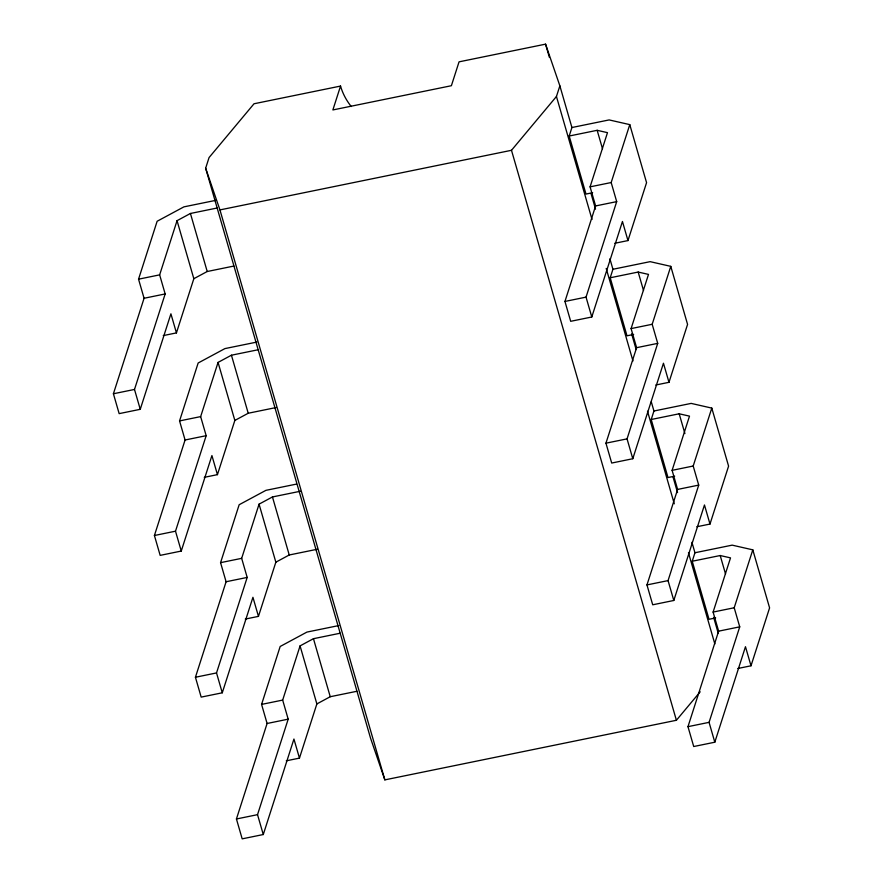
<?xml version="1.0" encoding="UTF-8"?>
<svg xmlns="http://www.w3.org/2000/svg" width="883" height="883" viewBox="0 0 883 883"><rect width="100%" height="100%" fill="white"/><g stroke="black" fill="none" stroke-linecap="round" stroke-linejoin="round"><path stroke-width="1.32" d="M163.245 335.595L176.434 332.902L170.916 313.818L140.254 409.315L119.15 413.63L113.41 393.763L144.072 298.266L138.543 279.183L157.141 221.258L183.907 206.865L215.805 200.342M140.254 409.315L134.503 389.447L165.165 293.951L159.646 274.867L177.042 220.673L190.43 213.476L217.063 208.024M700.197 691.786L676.4 720.274L384.856 779.877L370.551 738.188L205.651 168.212L209.061 157.571L254.028 103.764L340.54 86.07A61.898 56.589 17.8 0 0 351.224 106.501M176.434 332.902L193.83 278.708L177.042 220.673M204.26 477.339L217.439 474.646L211.92 455.562L181.258 551.058L160.165 555.374L154.415 535.506L185.077 439.999L179.558 420.915L198.156 363.001L224.922 348.597L256.821 342.085M181.258 551.058L175.507 531.191L206.169 435.694L200.651 416.61L218.057 362.405L231.434 355.209L258.079 349.767M340.54 86.07L332.869 109.945L451.39 85.717L459.05 61.843L545.562 44.15L559.866 85.839L571.919 127.527L569.193 136.026L585.992 194.061L592.648 192.704M217.439 474.646L234.845 420.44L218.057 362.405M245.264 619.071L258.454 616.378L252.935 597.294L222.273 692.802L201.169 697.106L195.43 677.25L226.092 581.742L220.562 562.659L239.161 504.734L265.926 490.341L296.5 484.094M222.273 692.802L216.523 672.934L247.185 577.427L241.666 558.343L259.061 504.149L272.45 496.952L300.419 491.235M258.454 616.378L275.849 562.184L259.061 504.149M286.28 760.815L299.458 758.122L293.94 739.038L263.277 834.534L242.185 838.85L236.434 818.982L267.096 723.486L261.578 704.402L280.176 646.477L306.942 632.085L338.84 625.561M263.277 834.534L257.527 814.667L288.189 719.17L282.67 700.087L300.065 645.892L313.454 638.696L340.087 633.243M299.458 758.122L316.865 703.928L300.065 645.892M205.651 168.212L219.944 209.911L511.489 150.298L556.445 96.49L559.866 85.839M614.789 243.278L627.968 240.573L622.449 221.49L591.787 316.997L570.694 321.313L564.943 301.445L595.606 205.938L590.087 186.854L607.482 132.66L597.162 130.309L569.193 136.026M591.787 316.997L586.036 297.13L616.698 201.633L611.179 182.538L629.778 124.624L609.138 119.922L571.919 127.527M633.652 334.436L626.996 335.805L610.208 277.77L612.934 269.271L609.91 258.807M627.968 240.573L646.566 182.66L629.778 124.624M655.793 385.01L668.983 382.317L663.453 363.233L632.791 458.73L611.698 463.045L605.948 443.178L636.61 347.681L631.091 328.597L648.497 274.403L638.177 272.052L610.208 277.77M632.791 458.73L627.051 438.873L657.714 343.366L652.184 324.282L670.782 266.357L650.142 261.655L612.934 269.271M674.667 476.18L668.001 477.537L651.212 419.502L653.939 411.003L651.29 401.853M668.983 382.317L687.57 324.392L670.782 266.357M696.808 526.754L709.987 524.061L704.468 504.977L673.806 600.473L652.714 604.789L646.963 584.921L677.625 489.425L672.106 470.341L689.502 416.136L679.182 413.785L651.212 419.502M673.806 600.473L668.056 580.606L698.718 485.109L693.199 466.025L711.797 408.101L691.157 403.399L653.939 411.003M715.672 617.923L709.016 619.281L692.228 561.246L694.954 552.747L691.93 542.283M709.987 524.061L728.585 466.136L711.797 408.101M737.813 668.497L751.003 665.793L745.473 646.709L714.811 742.217L693.718 746.521L687.967 726.665L718.63 631.157L713.111 612.074L730.517 557.879L720.197 555.528L692.228 561.246M714.811 742.217L709.071 722.349L739.733 626.842L734.203 607.758L752.802 549.844L732.162 545.142L694.954 552.747M751.003 665.793L769.59 607.879L752.802 549.844M193.83 278.708L207.218 271.511L233.852 266.059M234.845 420.44L248.222 413.244L276.191 407.527M275.849 562.184L289.238 554.988L317.207 549.27M316.865 703.928L330.242 696.72L356.887 691.279M138.543 279.183L159.646 274.867M590.087 186.854L611.179 182.538M144.072 298.266L165.165 293.951M595.606 205.938L616.698 201.633M113.41 393.763L134.503 389.447M564.943 301.445L586.036 297.13M179.558 420.915L200.651 416.61M631.091 328.597L652.184 324.282M185.077 439.999L206.169 435.694M636.61 347.681L657.714 343.366M154.415 535.506L175.507 531.191M605.948 443.178L627.051 438.873M220.562 562.659L241.666 558.343M672.106 470.341L693.199 466.025M226.092 581.742L247.185 577.427M677.625 489.425L698.718 485.109M195.43 677.25L216.523 672.934M646.963 584.921L668.056 580.606M261.578 704.402L282.67 700.087M713.111 612.074L734.203 607.758M267.096 723.486L288.189 719.17M718.63 631.157L739.733 626.842M236.434 818.982L257.527 814.667M687.967 726.665L709.071 722.349M597.162 130.309L602.504 148.774M638.177 272.052L643.519 290.518M679.182 413.785L684.91 433.575M720.197 555.528L725.539 573.994M590.981 193.41L595.528 209.105M631.621 333.84L636.157 349.536M673.001 476.886L677.548 492.582M713.663 617.405L718.254 633.299M545.562 44.15L549.392 57.373M556.445 96.49L592.029 219.481M606.191 268.41L632.968 360.981M647.504 411.235L674.292 503.807M688.453 552.736L714.855 643.983M511.489 150.298L676.4 720.274M219.944 209.911L384.856 779.877M190.43 213.476L207.218 271.511M231.434 355.209L248.222 413.244M272.45 496.952L289.238 554.988M313.454 638.696L330.242 696.72"/></g></svg>
